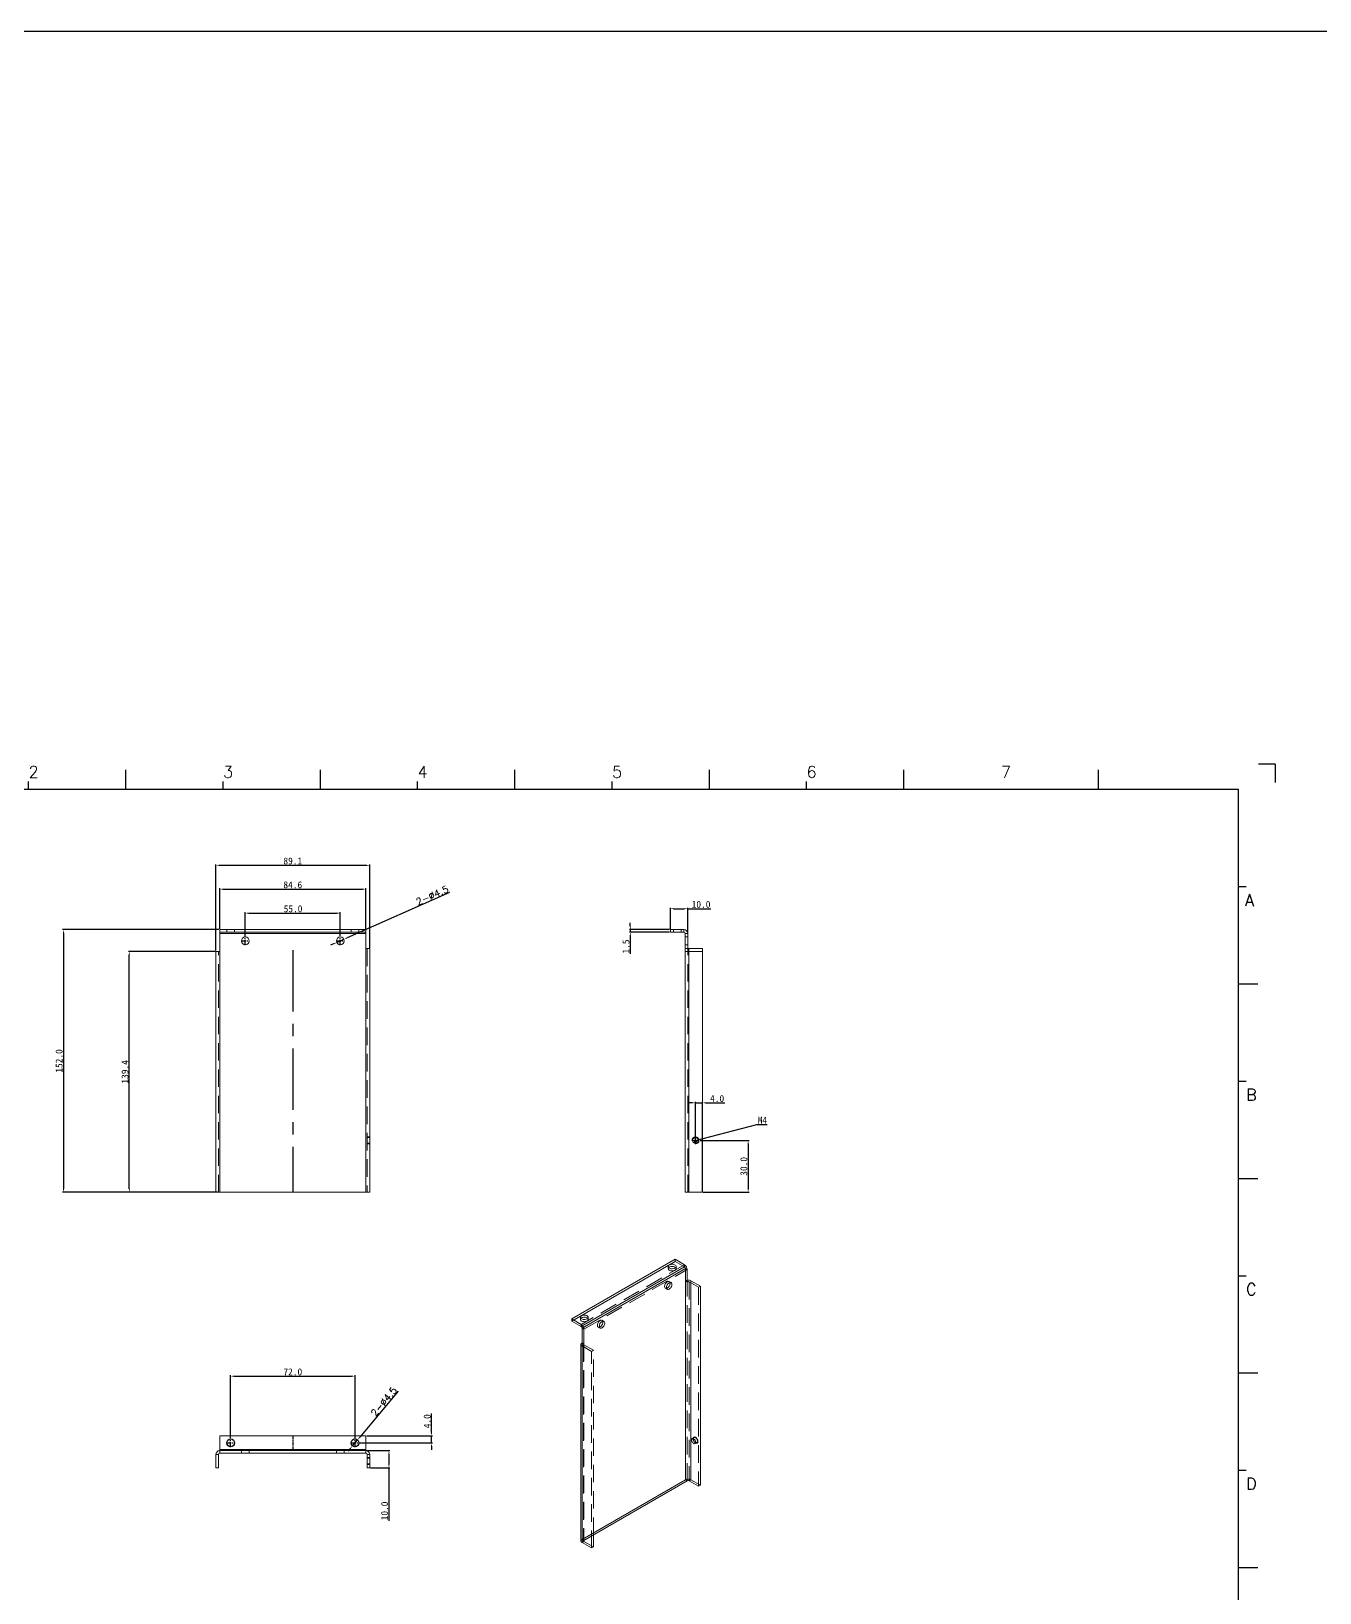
# Model space of a CAD drawing. Extents: x 83 to 30050, y -7164 to 695.
# Drawn here: x 2190 to 2936, y -1490 to -586 of the extents above; entities that cross this region are included whole.
import ezdxf
from ezdxf.enums import TextEntityAlignment as Align

# ---------------------------------------------------------------- set-up
doc = ezdxf.new("R2010")
doc.units = 0
doc.header["$LTSCALE"] = 8
doc.header["$MEASUREMENT"] = 0
doc.header["$PDSIZE"] = 5
doc.linetypes.add('CENTER', pattern=[2, 1.25, -0.25, 0.25, -0.25])
doc.linetypes.add('HIDDEN', pattern=[1.905, 1.27, -0.635])
doc.layers.get('0').update_dxf_attribs({"linetype": 'CONTINUOUS'})
doc.layers.get('Defpoints').update_dxf_attribs({"linetype": 'CONTINUOUS'})
doc.layers.add('41', color=3, linetype='CONTINUOUS')
doc.layers.add('dim', color=82, linetype='CONTINUOUS', lineweight=9)
doc.layers.add('screw', color=33, linetype='CONTINUOUS', lineweight=13)
doc.styles.add('SIMPLEX', font='SIMPLEX')
doc.styles.get("Standard").update_dxf_attribs({"font": '', "height": 4})
doc.styles.add('TXT', font='txt.shx', dxfattribs={"bigfont": 'gbcbig.shx'})
doc.styles.get('Standard').set_extended_font_data('SimSun')
doc.dimstyles.new('ISO-25', dxfattribs={"dimtxt": 6, "dimasz": 2.5, "dimexe": 1.25, "dimexo": 0.625, "dimtad": 1, "dimdec": 1, "dimzin": 1, "dimdsep": 46, "dimtxsty": 'Standard', "dimcen": 2.5, "dimadec": 0, "dimazin": 0, "dimtm": 1e-09, "dimtfac": 1, "dimtdec": 1, "dimtmove": 0, "dimatfit": 3, "dimfxl": 1, "dimtolj": 1, "dimtzin": 0, "dimarcsym": 0})

# ---------------------------------------------------------------- blocks, each defined once
blk = doc.blocks.new('A$C0BB32EA6')
at = {"layer": '41'}
for p, q in [((90.21, 427.84), (90.21, 435.66)), ((168.4, 427.84), (168.4, 435.66)), ((168.4, 427.84), (168.4, 435.66)), ((168.4, 427.84), (168.4, 435.66)), ((246.58, 427.84), (246.58, 435.66)), ((246.58, 427.84), (246.58, 435.66)), ((324.77, 427.84), (324.77, 435.66)), ((402.96, 427.84), (402.96, 435.66)), ((481.15, 427.84), (481.15, 435.66)), ((559.34, 427.84), (559.34, 435.66)), ((615.63, 427.84), (12.02, 427.84)), ((12.02, 427.84), (12.02, 10.32)), ((51.11, 427.84), (51.11, 430.97)), ((129.3, 427.84), (129.3, 430.97)), ((129.3, 427.84), (129.3, 430.97)), ((129.3, 427.84), (129.3, 430.97)), ((207.49, 427.84), (207.49, 430.97)), ((207.49, 427.84), (207.49, 430.97)), ((285.68, 427.84), (285.68, 430.97)), ((363.87, 427.84), (363.87, 430.97)), ((442.06, 427.84), (442.06, 430.97)), ((615.63, 10.32), (615.63, 427.84)), ((12.02, 388.75), (8.89, 388.75)), ((615.63, 388.75), (618.76, 388.75)), ((12.02, 349.66), (4.2, 349.66)), ((615.63, 349.66), (623.45, 349.66)), ((12.02, 310.56), (8.89, 310.56)), ((615.63, 310.56), (618.76, 310.56)), ((12.02, 271.47), (4.2, 271.47)), ((615.63, 271.47), (623.45, 271.47)), ((12.02, 232.37), (8.89, 232.37)), ((615.63, 232.37), (618.76, 232.37)), ((12.02, 193.28), (4.2, 193.28)), ((615.63, 193.28), (623.45, 193.28)), ((12.02, 154.18), (8.89, 154.18)), ((615.63, 154.18), (618.76, 154.18)), ((12.02, 115.09), (4.2, 115.09)), ((615.63, 115.09), (623.45, 115.09)), ((341.34, 85.85), (615.63, 85.85)), ((341.34, 85.85), (341.34, 10.32)), ((416.87, 85.85), (416.87, 10.32)), ((484.16, 85.85), (484.16, 10.32)), ((555.4, 85.7), (555.4, 10.17)), ((12.02, 76), (8.89, 76)), ((615.63, 76), (618.76, 76)), ((615.63, 66.14), (341.34, 66.14)), ((378.86, 10.02), (379.1, 65.84)), ((341.34, 51.12), (416.87, 51.12)), ((615.63, 46.17), (416.87, 46.17)), ((12.02, 36.9), (4.2, 36.9)), ((341.34, 37.5), (401.12, 37.5)), ((341.34, 37.5), (416.87, 37.5)), ((615.63, 36.9), (623.45, 36.9)), ((615.63, 26.74), (416.87, 26.74)), ((341.34, 23.05), (401.87, 23.05)), ((341.34, 23.05), (401.87, 23.05)), ((341.34, 23.05), (401.87, 23.05)), ((341.34, 23.05), (401.87, 23.05)), ((341.34, 23.05), (401.87, 23.05)), ((341.34, 23.05), (416.87, 23.05)), ((12.02, 10.32), (615.63, 10.32)), ((51.11, 10.32), (51.11, 7.19)), ((90.21, 10.32), (90.21, 2.5)), ((129.3, 10.32), (129.3, 7.19)), ((168.4, 10.32), (168.4, 2.5)), ((207.49, 10.32), (207.49, 7.19)), ((246.58, 10.32), (246.58, 2.5)), ((285.68, 10.32), (285.68, 7.19)), ((324.77, 10.32), (324.77, 2.5)), ((326.34, 10.32), (401.87, 10.32)), ((363.87, 10.32), (363.87, 7.19)), ((402.96, 10.32), (402.96, 2.5)), ((442.06, 10.32), (442.06, 7.19)), ((481.15, 10.32), (481.15, 2.5)), ((520.24, 10.32), (520.24, 7.19)), ((559.34, 10.32), (559.34, 2.5))]:
    blk.add_line(p, q, dxfattribs=at)
at = {"layer": '41', "linetype": 'Continuous'}
for p, q in [((630.37, 437.94), (623.79, 437.94)), ((630.37, 437.94), (630.37, 430.59)), ((0, 0), (0, 8.98)), ((0, 0), (8.64, 0))]:
    blk.add_line(p, q, dxfattribs=at)
at = {"layer": '41'}
for centre in [(391.73, 61.61), (391.07, 48.04), (392.49, 34.54), (394.6, 20.83)]:
    blk.add_circle(centre, 0.516, dxfattribs=at)
at = {"layer": '41', "style": 'SIMPLEX'}
for s, height, p in [('1', 4.69, (51.11, 432.54)), ('2', 4.69, (129.3, 432.54)), ('3', 4.69, (207.49, 432.54)), ('4', 4.69, (285.68, 432.54)), ('5', 4.69, (363.87, 432.54)), ('6', 4.69, (442.06, 432.54)), ('7', 4.69, (520.24, 432.54)), ('A', 4.75, (5.76, 380.93)), ('A', 4.75, (618.27, 380.93)), ('B', 4.75, (5.76, 302.74)), ('B', 4.75, (618.72, 302.74)), ('C', 4.75, (5.76, 224.55)), ('C', 4.75, (618.72, 224.55)), ('D', 4.75, (5.76, 146.37)), ('D', 4.75, (618.72, 146.37)), ('E', 4.75, (5.76, 68.18)), ('E', 4.75, (618.95, 68.18)), ('X.', 3.284, (349.84, 57.49)), ('%%p', 3.284, (355.04, 57.36)), ('X.', 3.284, (388.21, 57.49)), ('%%p', 3.284, (394.07, 57.36)), ('.X', 3.284, (346.89, 44.16)), ('%%p', 3.284, (352.09, 44.33)), ('.X', 3.284, (385.9, 44.16)), ('%%p', 3.284, (391.76, 44.33)), ('.XX', 3.284, (346.2, 30.42)), ('%%p', 3.284, (354.44, 30.46)), ('.XX', 3.284, (384.11, 30.42)), ('%%p', 3.284, (393.01, 30.46)), ('.XXX', 3.284, (383.48, 16.83)), ('%%p', 3.284, (395.11, 16.95)), ('1', 4.69, (51.11, 0.87)), ('2', 4.69, (129.3, 0.87)), ('3', 4.69, (207.49, 0.87)), ('4', 4.69, (285.68, 0.87)), ('5', 4.69, (363.87, 0.87)), ('6', 4.69, (442.06, 0.87)), ('7', 4.69, (520.24, 0.87))]:
    blk.add_text(s, height=height, dxfattribs=at).set_placement(p)
at = {"layer": '41', "linetype": 'Continuous'}
for s, p in [('标准公差', (372.08, 76.36)), ('材质：', (432.42, 73.5)), ('项目代号：', (486.99, 73.71)), ('淮安鹏雨科技', (562.04, 71.96)), ('（特别标注的除外）', (356.94, 66.94)), ('表面处理：', (420.83, 54.55)), ('审核：', (496.9, 53.5)), ('名称：', (563.9, 55.18)), ('数量：', (431.79, 33.91)), ('设计：', (496.69, 33.7)), ('件号：', (568.32, 34.55)), ('比例:', (431.16, 16.65)), ('SHEET:', (493.95, 15.75)), ('1/1', (524.5, 15.18)), ('版本:', (568.11, 16.23))]:
    blk.add_text(s, height=4, dxfattribs=at).set_placement(p)
at = {"layer": '41'}
for s, p in [('0.2', (363.82, 57.75)), ('0.2%%D', (402.12, 57.11)), ('0.1', (363.14, 44.41)), ('0.1%%D', (402.07, 43.76)), ('0.02', (364.07, 30.58)), ('0.02%%D', (401.9, 29.93)), ('0.005%%D', (401.27, 17.16))]:
    blk.add_text(s, height=2.929, dxfattribs=at).set_placement(p)
at = {"layer": '41', "style": 'SIMPLEX'}
blk.add_text('.XXX', height=3.284, dxfattribs=at).set_placement((351.31, 18.87), align=Align.MIDDLE_CENTER)
at = {"layer": '41'}
blk.add_text('%%P0.005', height=2.929, dxfattribs=at).set_placement((364.87, 17.89), align=Align.MIDDLE_CENTER)
at = {"layer": '41', "linetype": 'Continuous'}
for tag, p in [('材质', (457.07, 73.08)), ('代号', (522.6, 73.29)), ('表面处理', (452.44, 54.13)), ('审核', (523.65, 54.34)), ('名称', (585.81, 54.97)), ('数量', (457.5, 33.7)), ('设计', (523.23, 34.13)), ('件号', (586.65, 33.91)), ('比例', (457.5, 17.28)), ('版本', (587.08, 16.23))]:
    blk.add_attdef(tag, p, '', height=4, dxfattribs=at)
blk = doc.blocks.new('*D253')
at = {"layer": 'Defpoints', "color": 0, "linetype": 'Continuous'}
for p in [(2383.62, -1082.61), (2299.02, -1106.04), (2383.62, -1106.04)]:
    blk.add_point(p, dxfattribs=at)
at = {"layer": 'dim', "color": 0, "linetype": 'Continuous', "lineweight": -2}
for p, q in [((2299.02, -1105.54), (2299.02, -1082.11)), ((2301.02, -1082.61), (2381.62, -1082.61)), ((2383.62, -1105.54), (2383.62, -1082.11))]:
    blk.add_line(p, q, dxfattribs=at)
at = {"layer": 'dim', "color": 0, "linetype": 'Continuous'}
for points in [[(2301.02, -1082.28), (2301.02, -1082.94), (2299.02, -1082.61)], [(2381.62, -1082.28), (2381.62, -1082.94), (2383.62, -1082.61)]]:
    blk.add_solid(points, dxfattribs=at)
at = {"layer": 'dim', "color": 0, "linetype": 'Continuous', "insert": (2341.32, -1080.11), "char_height": 4, "attachment_point": 5}
blk.add_mtext('\\A1;84.6', dxfattribs=at)
blk = doc.blocks.new('*D254')
at = {"layer": 'Defpoints', "color": 0, "linetype": 'Continuous'}
for p in [(2368.82, -1096.48), (2313.82, -1110.29), (2368.82, -1110.06)]:
    blk.add_point(p, dxfattribs=at)
at = {"layer": 'dim', "color": 0, "linetype": 'Continuous', "lineweight": -2}
for p, q in [((2313.82, -1109.79), (2313.82, -1095.98)), ((2315.82, -1096.48), (2366.82, -1096.48)), ((2368.82, -1109.56), (2368.82, -1095.98))]:
    blk.add_line(p, q, dxfattribs=at)
at = {"layer": 'dim', "color": 0, "linetype": 'Continuous'}
for points in [[(2315.82, -1096.15), (2315.82, -1096.82), (2313.82, -1096.48)], [(2366.82, -1096.15), (2366.82, -1096.82), (2368.82, -1096.48)]]:
    blk.add_solid(points, dxfattribs=at)
at = {"layer": 'dim', "color": 0, "linetype": 'Continuous', "insert": (2341.45, -1093.98), "char_height": 4, "attachment_point": 5}
blk.add_mtext('\\A1;55.0', dxfattribs=at)
blk = doc.blocks.new('*D255')
at = {"layer": 'Defpoints', "color": 0, "linetype": 'Continuous'}
for p in [(2385.85, -1068.8), (2296.78, -1118.64), (2385.85, -1117.04)]:
    blk.add_point(p, dxfattribs=at)
at = {"layer": 'dim', "color": 0, "linetype": 'Continuous', "lineweight": -2}
for p, q in [((2296.78, -1118.14), (2296.78, -1068.3)), ((2298.78, -1068.8), (2383.85, -1068.8)), ((2385.85, -1116.54), (2385.85, -1068.3))]:
    blk.add_line(p, q, dxfattribs=at)
at = {"layer": 'dim', "color": 0, "linetype": 'Continuous'}
for points in [[(2298.78, -1068.47), (2298.78, -1069.14), (2296.78, -1068.8)], [(2383.85, -1068.47), (2383.85, -1069.14), (2385.85, -1068.8)]]:
    blk.add_solid(points, dxfattribs=at)
at = {"layer": 'dim', "color": 0, "linetype": 'Continuous', "insert": (2341.32, -1066.3), "char_height": 4, "attachment_point": 5}
blk.add_mtext('\\A1;89.1', dxfattribs=at)
blk = doc.blocks.new('*D256')
at = {"layer": 'Defpoints', "color": 0, "linetype": 'Continuous'}
for p in [(2246.65, -1118.64), (2296.78, -1118.64), (2298.28, -1258.04)]:
    blk.add_point(p, dxfattribs=at)
at = {"layer": 'dim', "color": 0, "linetype": 'Continuous', "lineweight": -2}
for p, q in [((2296.28, -1118.64), (2246.15, -1118.64)), ((2246.65, -1256.04), (2246.65, -1120.64)), ((2297.78, -1258.04), (2246.15, -1258.04))]:
    blk.add_line(p, q, dxfattribs=at)
at = {"layer": 'dim', "color": 0, "linetype": 'Continuous'}
for points in [[(2246.32, -1120.64), (2246.98, -1120.64), (2246.65, -1118.64)], [(2246.32, -1256.04), (2246.98, -1256.04), (2246.65, -1258.04)]]:
    blk.add_solid(points, dxfattribs=at)
at = {"layer": 'dim', "color": 0, "linetype": 'Continuous', "insert": (2244.15, -1188.34), "char_height": 4, "attachment_point": 5, "rotation": 90}
blk.add_mtext('\\A1;139.4', dxfattribs=at)
blk = doc.blocks.new('*D257')
at = {"layer": 'Defpoints', "color": 0, "linetype": 'Continuous'}
for p in [(2299.02, -1106.04), (2208.52, -1258.04), (2296.78, -1258.04)]:
    blk.add_point(p, dxfattribs=at)
at = {"layer": 'dim', "color": 0, "linetype": 'Continuous', "lineweight": -2}
for p, q in [((2298.52, -1106.04), (2208.02, -1106.04)), ((2208.52, -1108.04), (2208.52, -1256.04)), ((2296.28, -1258.04), (2208.02, -1258.04))]:
    blk.add_line(p, q, dxfattribs=at)
at = {"layer": 'dim', "color": 0, "linetype": 'Continuous'}
for points in [[(2208.19, -1108.04), (2208.86, -1108.04), (2208.52, -1106.04)], [(2208.19, -1256.04), (2208.86, -1256.04), (2208.52, -1258.04)]]:
    blk.add_solid(points, dxfattribs=at)
at = {"layer": 'dim', "color": 0, "linetype": 'Continuous', "insert": (2206.02, -1182.04), "char_height": 4, "attachment_point": 5, "rotation": 90}
blk.add_mtext('\\A1;152.0', dxfattribs=at)
blk = doc.blocks.new('*D258')
at = {"layer": 'Defpoints', "color": 0, "linetype": 'Continuous'}
for p in [(2370.88, -1111.62), (2366.76, -1113.45)]:
    blk.add_point(p, dxfattribs=at)
at = {"layer": 'dim', "color": 0, "linetype": 'Continuous', "lineweight": -2}
for p, q in [((2432.09, -1084.51), (2372.7, -1110.81)), ((2366.76, -1113.45), (2370.88, -1111.62)), ((2364.93, -1114.26), (2363.1, -1115.07))]:
    blk.add_line(p, q, dxfattribs=at)
at = {"layer": 'dim', "color": 0, "linetype": 'Continuous'}
for points in [[(2372.57, -1110.51), (2372.84, -1111.12), (2370.88, -1111.62)], [(2364.8, -1113.95), (2365.07, -1114.56), (2366.76, -1113.45)]]:
    blk.add_solid(points, dxfattribs=at)
at = {"layer": 'dim', "color": 0, "linetype": 'Continuous', "insert": (2420.38, -1086.97), "char_height": 4, "attachment_point": 5, "rotation": 23.88712}
blk.add_mtext('\\A1;{\\Ftxt,bigfont|c134; 2-∅4.5}', dxfattribs=at)
blk = doc.blocks.new('screw_m4_l')
at = {"layer": 'screw', "color": 1, "linetype": 'CENTER', "ltscale": 0.254}
for p, q in [((-2.2, 0), (2.2, 0)), ((0, -2.2), (0, 2.2))]:
    blk.add_line(p, q, dxfattribs=at)
at = {"layer": 'screw', "color": 33, "linetype": 'Continuous'}
blk.add_circle((0, 0), 1.65, dxfattribs=at)
at = {"layer": 'screw', "color": 92, "linetype": 'Continuous'}
blk.add_arc((0, 0), 2, 270, 180, dxfattribs=at)
at = {"layer": 'screw', "color": 6, "linetype": 'Continuous', "style": 'TXT'}
blk.add_text('M4', height=0.8, dxfattribs=at).set_placement((-0.68, -1))
blk = doc.blocks.new('*D259')
at = {"layer": 'Defpoints', "color": 0, "linetype": 'Continuous'}
for p in [(2375.88, -1404.82), (2378.76, -1401.37)]:
    blk.add_point(p, dxfattribs=at)
at = {"layer": 'dim', "color": 0, "linetype": 'Continuous', "lineweight": -2}
for p, q in [((2402.32, -1373.2), (2380.05, -1399.83)), ((2374.59, -1406.35), (2373.31, -1407.89)), ((2375.88, -1404.82), (2378.76, -1401.37))]:
    blk.add_line(p, q, dxfattribs=at)
at = {"layer": 'dim', "color": 0, "linetype": 'Continuous'}
for points in [[(2379.79, -1399.62), (2380.3, -1400.05), (2378.76, -1401.37)], [(2374.34, -1406.14), (2374.85, -1406.57), (2375.88, -1404.82)]]:
    blk.add_solid(points, dxfattribs=at)
at = {"layer": 'dim', "color": 0, "linetype": 'Continuous', "insert": (2392.89, -1380.57), "char_height": 4, "attachment_point": 5, "rotation": 50.09099}
blk.add_mtext('\\A1;{\\Ftxt,bigfont|c134; 2-∅4.5}', dxfattribs=at)
blk = doc.blocks.new('*D260')
at = {"layer": 'Defpoints', "color": 0, "linetype": 'Continuous'}
for p in [(2377.32, -1364.5), (2305.32, -1400.62), (2377.32, -1400.84)]:
    blk.add_point(p, dxfattribs=at)
at = {"layer": 'dim', "color": 0, "linetype": 'Continuous', "lineweight": -2}
for p, q in [((2305.32, -1400.12), (2305.32, -1364)), ((2307.32, -1364.5), (2375.32, -1364.5)), ((2377.32, -1400.34), (2377.32, -1364))]:
    blk.add_line(p, q, dxfattribs=at)
at = {"layer": 'dim', "color": 0, "linetype": 'Continuous'}
for points in [[(2307.32, -1364.16), (2307.32, -1364.83), (2305.32, -1364.5)], [(2375.32, -1364.16), (2375.32, -1364.83), (2377.32, -1364.5)]]:
    blk.add_solid(points, dxfattribs=at)
at = {"layer": 'dim', "color": 0, "linetype": 'Continuous', "insert": (2341.32, -1362), "char_height": 4, "attachment_point": 5}
blk.add_mtext('\\A1;72.0', dxfattribs=at)
blk = doc.blocks.new('*D261')
at = {"layer": 'Defpoints', "color": 0, "linetype": 'Continuous'}
for p in [(2383.62, -1399.09), (2421.6, -1399.09), (2379.57, -1403.09)]:
    blk.add_point(p, dxfattribs=at)
at = {"layer": 'dim', "color": 0, "linetype": 'Continuous', "lineweight": -2}
for p, q in [((2421.6, -1397.09), (2421.6, -1386.05)), ((2384.12, -1399.09), (2422.1, -1399.09)), ((2421.6, -1403.09), (2421.6, -1399.09)), ((2380.07, -1403.09), (2422.1, -1403.09)), ((2421.6, -1405.09), (2421.6, -1407.09))]:
    blk.add_line(p, q, dxfattribs=at)
at = {"layer": 'dim', "color": 0, "linetype": 'Continuous'}
for points in [[(2421.27, -1397.09), (2421.94, -1397.09), (2421.6, -1399.09)], [(2421.27, -1405.09), (2421.94, -1405.09), (2421.6, -1403.09)]]:
    blk.add_solid(points, dxfattribs=at)
at = {"layer": 'dim', "color": 0, "linetype": 'Continuous', "insert": (2419.1, -1390.57), "char_height": 4, "attachment_point": 5, "rotation": 90}
blk.add_mtext('\\A1;4.0', dxfattribs=at)
blk = doc.blocks.new('*D262')
at = {"layer": 'Defpoints', "color": 0, "linetype": 'Continuous'}
for p in [(2569.94, -1093.93), (2559.94, -1106.04), (2569.94, -1108.27)]:
    blk.add_point(p, dxfattribs=at)
at = {"layer": 'dim', "color": 0, "linetype": 'Continuous', "lineweight": -2}
for p, q in [((2559.94, -1105.54), (2559.94, -1093.43)), ((2569.94, -1107.77), (2569.94, -1093.43)), ((2561.94, -1093.93), (2567.94, -1093.93)), ((2569.94, -1093.93), (2583.38, -1093.93))]:
    blk.add_line(p, q, dxfattribs=at)
at = {"layer": 'dim', "color": 0, "linetype": 'Continuous'}
for points in [[(2561.94, -1093.59), (2561.94, -1094.26), (2559.94, -1093.93)], [(2567.94, -1093.59), (2567.94, -1094.26), (2569.94, -1093.93)]]:
    blk.add_solid(points, dxfattribs=at)
at = {"layer": 'dim', "color": 0, "linetype": 'Continuous', "insert": (2577.66, -1091.43), "char_height": 4, "attachment_point": 5}
blk.add_mtext('\\A1;10.0', dxfattribs=at)
blk = doc.blocks.new('*D263')
at = {"layer": 'Defpoints', "color": 0, "linetype": 'Continuous'}
for p in [(2383.62, -1407.59), (2396.97, -1407.59), (2385.85, -1417.59)]:
    blk.add_point(p, dxfattribs=at)
at = {"layer": 'dim', "color": 0, "linetype": 'Continuous', "lineweight": -2}
for p, q in [((2384.12, -1407.59), (2397.47, -1407.59)), ((2396.97, -1409.59), (2396.97, -1415.59)), ((2386.35, -1417.59), (2397.47, -1417.59)), ((2396.97, -1417.59), (2396.97, -1448.22))]:
    blk.add_line(p, q, dxfattribs=at)
at = {"layer": 'dim', "color": 0, "linetype": 'Continuous'}
for points in [[(2396.63, -1409.59), (2397.3, -1409.59), (2396.97, -1407.59)], [(2396.63, -1415.59), (2397.3, -1415.59), (2396.97, -1417.59)]]:
    blk.add_solid(points, dxfattribs=at)
at = {"layer": 'dim', "color": 0, "linetype": 'Continuous', "insert": (2394.47, -1442.5), "char_height": 4, "attachment_point": 5, "rotation": 90}
blk.add_mtext('\\A1;10.0', dxfattribs=at)
blk = doc.blocks.new('*D264')
at = {"layer": 'Defpoints', "color": 0, "linetype": 'Continuous'}
for p in [(2576.64, -1228.04), (2578.44, -1258.04), (2604.92, -1258.04)]:
    blk.add_point(p, dxfattribs=at)
at = {"layer": 'dim', "color": 0, "linetype": 'Continuous', "lineweight": -2}
for p, q in [((2577.14, -1228.04), (2605.42, -1228.04)), ((2604.92, -1230.04), (2604.92, -1256.04)), ((2578.94, -1258.04), (2605.42, -1258.04))]:
    blk.add_line(p, q, dxfattribs=at)
at = {"layer": 'dim', "color": 0, "linetype": 'Continuous'}
for points in [[(2604.59, -1230.04), (2605.25, -1230.04), (2604.92, -1228.04)], [(2604.59, -1256.04), (2605.25, -1256.04), (2604.92, -1258.04)]]:
    blk.add_solid(points, dxfattribs=at)
at = {"layer": 'dim', "color": 0, "linetype": 'Continuous', "insert": (2602.42, -1243.04), "char_height": 4, "attachment_point": 5, "rotation": 90}
blk.add_mtext('\\A1;30.0', dxfattribs=at)
blk = doc.blocks.new('*D265')
at = {"layer": 'Defpoints', "color": 0, "linetype": 'Continuous'}
for p in [(2578.44, -1206.28), (2574.44, -1230.24), (2578.44, -1258.04)]:
    blk.add_point(p, dxfattribs=at)
at = {"layer": 'dim', "color": 0, "linetype": 'Continuous', "lineweight": -2}
for p, q in [((2572.44, -1206.28), (2570.44, -1206.28)), ((2574.44, -1229.74), (2574.44, -1205.78)), ((2574.44, -1206.28), (2578.44, -1206.28)), ((2578.44, -1257.54), (2578.44, -1205.78)), ((2580.44, -1206.28), (2591.48, -1206.28))]:
    blk.add_line(p, q, dxfattribs=at)
at = {"layer": 'dim', "color": 0, "linetype": 'Continuous'}
for points in [[(2572.44, -1205.95), (2572.44, -1206.61), (2574.44, -1206.28)], [(2580.44, -1205.95), (2580.44, -1206.61), (2578.44, -1206.28)]]:
    blk.add_solid(points, dxfattribs=at)
at = {"layer": 'dim', "color": 0, "linetype": 'Continuous', "insert": (2586.96, -1203.78), "char_height": 4, "attachment_point": 5}
blk.add_mtext('\\A1;4.0', dxfattribs=at)
blk = doc.blocks.new('*D266')
at = {"layer": 'Defpoints', "color": 0, "linetype": 'Continuous'}
for p in [(2536.7, -1107.54), (2559.94, -1106.04), (2559.94, -1107.54)]:
    blk.add_point(p, dxfattribs=at)
at = {"layer": 'dim', "color": 0, "linetype": 'Continuous', "lineweight": -2}
for p, q in [((2536.7, -1104.04), (2536.7, -1102.04)), ((2559.44, -1106.04), (2536.2, -1106.04)), ((2559.44, -1107.54), (2536.2, -1107.54)), ((2536.7, -1106.04), (2536.7, -1107.54)), ((2536.7, -1109.54), (2536.7, -1120.07))]:
    blk.add_line(p, q, dxfattribs=at)
at = {"layer": 'dim', "color": 0, "linetype": 'Continuous'}
for points in [[(2536.36, -1104.04), (2537.03, -1104.04), (2536.7, -1106.04)], [(2536.36, -1109.54), (2537.03, -1109.54), (2536.7, -1107.54)]]:
    blk.add_solid(points, dxfattribs=at)
at = {"layer": 'dim', "color": 0, "linetype": 'Continuous', "insert": (2534.2, -1115.8), "char_height": 4, "attachment_point": 5, "rotation": 90}
blk.add_mtext('\\A1;1.5', dxfattribs=at)

msp = doc.modelspace()

# ---------------------------------------------------------------- linework, layer by layer
at = {"color": 7, "linetype": 'Continuous', "lineweight": 15}
for p, q in [((2383.617, -1106.035), (2299.02, -1106.035)), ((2299.02, -1106.035), (2299.02, -1107.535)), ((2383.617, -1107.535), (2299.02, -1107.535)), ((2299.02, -1107.535), (2299.02, -1108.272)), ((2299.02, -1108.272), (2383.617, -1108.272)), ((2299.02, -1108.272), (2299.02, -1118.635)), ((2383.617, -1106.035), (2383.617, -1107.535)), ((2383.617, -1108.272), (2383.617, -1107.535)), ((2383.617, -1108.272), (2383.617, -1117.035)), ((2559.938, -1106.035), (2559.938, -1107.535)), ((2567.701, -1106.035), (2559.938, -1106.035)), ((2567.701, -1107.535), (2559.938, -1107.535)), ((2567.701, -1107.535), (2567.701, -1106.035)), ((2568.438, -1108.272), (2568.438, -1117.035)), ((2568.438, -1108.272), (2569.938, -1108.272)), ((2569.938, -1117.035), (2569.938, -1108.272)), ((2296.784, -1118.635), (2296.784, -1258.035)), ((2299.02, -1118.635), (2296.784, -1118.635)), ((2299.02, -1118.635), (2299.02, -1258.035)), ((2383.617, -1258.035), (2383.617, -1117.035)), ((2383.617, -1117.035), (2385.854, -1117.035)), ((2385.854, -1117.035), (2385.854, -1258.035)), ((2568.438, -1258.035), (2568.438, -1117.035)), ((2568.438, -1117.035), (2570.674, -1117.035)), ((2570.674, -1117.035), (2570.674, -1258.035)), ((2570.674, -1117.035), (2578.438, -1117.035)), ((2578.438, -1117.035), (2578.438, -1258.035)), ((2299.02, -1258.035), (2296.784, -1258.035)), ((2299.02, -1258.035), (2383.617, -1258.035)), ((2385.854, -1258.035), (2383.617, -1258.035)), ((2570.674, -1258.035), (2568.438, -1258.035)), ((2578.438, -1258.035), (2570.674, -1258.035)), ((2562.58, -1296.828), (2502.761, -1331.361)), ((2562.58, -1298.053), (2502.761, -1332.586)), ((2568.069, -1301.222), (2508.25, -1335.755)), ((2562.58, -1296.828), (2562.58, -1298.053)), ((2568.069, -1299.997), (2562.58, -1296.828)), ((2568.069, -1301.222), (2562.58, -1298.053)), ((2568.069, -1301.222), (2568.069, -1299.997)), ((2508.771, -1336.657), (2568.59, -1302.124)), ((2568.59, -1302.124), (2568.59, -1309.28)), ((2568.59, -1302.124), (2569.651, -1302.736)), ((2568.59, -1424.412), (2568.59, -1309.28)), ((2569.651, -1308.937), (2569.651, -1302.736)), ((2571.753, -1309.28), (2571.753, -1424.412)), ((2571.753, -1309.28), (2577.243, -1312.449)), ((2577.243, -1312.449), (2577.243, -1427.581)), ((2502.761, -1331.361), (2502.761, -1332.586)), ((2502.761, -1332.586), (2508.25, -1335.755)), ((2508.771, -1336.657), (2508.771, -1345.119)), ((2508.116, -1346.032), (2508.116, -1459.858)), ((2508.771, -1345.119), (2508.771, -1458.945)), ((2383.617, -1399.092), (2299.02, -1399.092)), ((2299.02, -1399.092), (2299.02, -1406.855)), ((2383.617, -1406.855), (2383.617, -1399.092)), ((2298.284, -1409.828), (2296.784, -1409.828)), ((2296.784, -1409.828), (2296.784, -1417.592)), ((2298.284, -1409.828), (2298.284, -1417.592)), ((2383.617, -1406.855), (2299.02, -1406.855)), ((2299.02, -1406.855), (2299.02, -1407.592)), ((2299.02, -1409.092), (2299.02, -1407.592)), ((2299.02, -1407.592), (2383.617, -1407.592)), ((2299.02, -1409.092), (2383.617, -1409.092)), ((2383.617, -1407.592), (2383.617, -1406.855)), ((2383.617, -1409.092), (2383.617, -1407.592)), ((2384.354, -1409.828), (2385.854, -1409.828)), ((2384.354, -1417.592), (2384.354, -1409.828)), ((2385.854, -1417.592), (2385.854, -1409.828)), ((2296.784, -1417.592), (2298.284, -1417.592)), ((2385.854, -1417.592), (2384.354, -1417.592)), ((2508.771, -1458.945), (2568.59, -1424.412)), ((2509.832, -1459.557), (2569.651, -1425.024)), ((2569.651, -1425.024), (2568.59, -1424.412)), ((2570.692, -1425.024), (2571.753, -1424.412)), ((2576.182, -1428.193), (2570.692, -1425.024)), ((2577.243, -1427.581), (2571.753, -1424.412)), ((2577.243, -1427.581), (2576.182, -1428.193)), ((2509.832, -1459.557), (2508.771, -1458.945)), ((2509.832, -1460.158), (2508.771, -1460.771)), ((2508.771, -1460.771), (2514.261, -1463.94)), ((2509.832, -1460.158), (2509.832, -1459.557)), ((2509.832, -1460.158), (2515.321, -1463.327)), ((2514.261, -1463.94), (2515.321, -1463.327)), ((2515.321, -1463.327), (2515.321, -1456.388))]:
    msp.add_line(p, q, dxfattribs=at)
at = {"color": 7, "linetype": 'HIDDEN', "lineweight": 0}
for p, q in [((2303.069, -1106.035), (2303.069, -1107.535)), ((2307.569, -1107.535), (2307.569, -1106.035)), ((2375.039, -1106.035), (2375.039, -1107.535)), ((2379.599, -1107.535), (2379.599, -1106.035)), ((2561.658, -1106.035), (2561.658, -1107.535)), ((2561.688, -1106.035), (2561.688, -1107.535)), ((2566.188, -1107.535), (2566.188, -1106.035)), ((2566.218, -1107.535), (2566.218, -1106.035)), ((2569.938, -1110.285), (2568.438, -1110.285)), ((2298.284, -1258.035), (2298.284, -1118.635)), ((2384.354, -1117.035), (2384.354, -1258.035)), ((2568.438, -1114.785), (2569.938, -1114.785)), ((2569.938, -1118.635), (2568.438, -1118.635)), ((2569.938, -1258.035), (2569.938, -1117.035)), ((2569.938, -1118.635), (2570.674, -1118.635)), ((2578.438, -1118.635), (2570.674, -1118.635)), ((2384.354, -1226.035), (2384.354, -1230.035)), ((2385.854, -1226.385), (2384.354, -1226.385)), ((2384.354, -1229.685), (2385.854, -1229.685)), ((2568.069, -1299.997), (2508.25, -1334.53)), ((2558.674, -1301.032), (2558.674, -1302.257)), ((2563.234, -1302.257), (2563.234, -1301.032)), ((2509.832, -1337.269), (2569.651, -1302.736)), ((2560.312, -1310.31), (2559.251, -1309.697)), ((2569.651, -1309.892), (2568.59, -1309.28)), ((2569.651, -1309.892), (2569.651, -1308.937)), ((2569.651, -1425.024), (2569.651, -1309.892)), ((2570.692, -1309.892), (2570.692, -1425.024)), ((2570.692, -1309.892), (2576.182, -1313.061)), ((2557.001, -1313.595), (2558.062, -1314.207)), ((2577.243, -1312.449), (2576.182, -1313.061)), ((2576.182, -1313.061), (2576.182, -1428.193)), ((2502.761, -1331.361), (2508.25, -1334.53)), ((2507.793, -1330.422), (2507.793, -1331.647)), ((2508.25, -1335.755), (2508.25, -1334.53)), ((2508.771, -1336.657), (2509.832, -1337.269)), ((2509.832, -1337.269), (2509.832, -1345.731)), ((2512.293, -1331.647), (2512.293, -1330.422)), ((2518.11, -1336.046), (2519.171, -1336.658)), ((2521.421, -1332.761), (2520.36, -1332.149)), ((2509.832, -1345.731), (2508.771, -1345.119)), ((2508.771, -1346.945), (2509.832, -1346.333)), ((2509.616, -1346.032), (2509.616, -1459.858)), ((2509.832, -1345.731), (2509.832, -1459.557)), ((2515.321, -1349.502), (2509.832, -1346.333)), ((2514.261, -1350.114), (2508.771, -1346.945)), ((2514.261, -1350.114), (2515.321, -1349.502)), ((2514.261, -1463.94), (2514.261, -1350.114)), ((2515.321, -1456.388), (2515.321, -1349.502)), ((2573.589, -1400.023), (2572.529, -1400.635)), ((2311.569, -1407.592), (2311.569, -1409.092)), ((2316.069, -1409.092), (2316.069, -1407.592)), ((2366.569, -1407.592), (2366.569, -1409.092)), ((2371.069, -1409.092), (2371.069, -1407.592)), ((2574.178, -1403.493), (2575.239, -1402.881)), ((2384.354, -1411.592), (2384.354, -1411.942)), ((2385.854, -1411.942), (2384.354, -1411.942)), ((2384.354, -1415.242), (2385.854, -1415.242)), ((2508.771, -1458.945), (2508.771, -1460.771))]:
    msp.add_line(p, q, dxfattribs=at)
at = {"color": 1, "linetype": 'CENTER', "ltscale": 0.28575}
for p, q in [((2313.819, -1115.01), (2313.819, -1110.06)), ((2368.819, -1115.01), (2368.819, -1110.06)), ((2311.344, -1112.535), (2316.294, -1112.535)), ((2366.344, -1112.535), (2371.294, -1112.535)), ((2305.319, -1405.567), (2305.319, -1400.617)), ((2302.844, -1403.092), (2307.794, -1403.092))]:
    msp.add_line(p, q, dxfattribs=at)
at = {"color": 1, "linetype": 'CENTER', "ltscale": 3.56108}
msp.add_line((2341.319, -1117.835), (2341.319, -1258.035), dxfattribs=at)
at = {"color": 7, "linetype": 'Continuous', "lineweight": 0}
for p, q in [((2385.854, -1226.035), (2384.354, -1226.035)), ((2385.854, -1230.035), (2384.354, -1230.035)), ((2385.854, -1411.592), (2384.354, -1411.592)), ((2385.854, -1415.592), (2384.354, -1415.592))]:
    msp.add_line(p, q, dxfattribs=at)
at = {"color": 1, "linetype": 'CENTER', "ltscale": 0.19719}
msp.add_line((2341.319, -1399.092), (2341.319, -1406.855), dxfattribs=at)
at = {"color": 1, "linetype": 'CENTER', "ltscale": 0.28956}
for p, q in [((2377.319, -1405.6), (2377.319, -1400.584)), ((2374.811, -1403.092), (2379.827, -1403.092))]:
    msp.add_line(p, q, dxfattribs=at)
at = {"color": 7, "linetype": 'Continuous', "lineweight": 15, "flags": 128}
for points in [[(2562.567, -1301.326), (2562.151, -1301.136), (2561.672, -1301.007), (2561.153, -1300.945), (2560.624, -1300.954), (2560.113, -1301.033), (2559.647, -1301.178), (2559.251, -1301.382), (2558.948, -1301.632), (2558.752, -1301.916), (2558.675, -1302.218), (2558.721, -1302.523), (2558.888, -1302.813), (2559.166, -1303.073), (2559.54, -1303.289), (2559.991, -1303.449), (2560.493, -1303.546), (2561.021, -1303.572), (2561.544, -1303.528), (2562.036, -1303.415), (2562.47, -1303.24), (2562.822, -1303.012), (2563.073, -1302.743), (2563.21, -1302.447), (2563.226, -1302.142), (2563.119, -1301.843), (2562.895, -1301.566), (2562.567, -1301.326)], [(2558.126, -1313.483), (2558.493, -1313.222), (2558.84, -1312.876), (2559.149, -1312.463), (2559.402, -1312.006), (2559.587, -1311.53), (2559.693, -1311.06), (2559.714, -1310.622), (2559.65, -1310.239), (2559.504, -1309.932), (2559.283, -1309.717), (2559, -1309.606), (2558.67, -1309.605), (2558.311, -1309.715), (2557.941, -1309.928), (2557.582, -1310.234), (2557.252, -1310.616), (2556.969, -1311.053), (2556.748, -1311.523), (2556.602, -1311.999), (2556.538, -1312.456), (2556.559, -1312.869), (2556.665, -1313.217), (2556.85, -1313.48), (2557.103, -1313.644), (2557.412, -1313.7), (2557.759, -1313.645), (2558.126, -1313.483)], [(2559.342, -1301.962), (2559.014, -1301.723), (2558.936, -1301.644)], [(2511.634, -1330.729), (2511.224, -1330.542), (2510.75, -1330.414), (2510.239, -1330.353), (2509.717, -1330.362), (2509.212, -1330.44), (2508.752, -1330.583), (2508.362, -1330.784), (2508.062, -1331.031), (2507.869, -1331.311), (2507.794, -1331.61), (2507.839, -1331.91), (2508.003, -1332.196), (2508.278, -1332.453), (2508.647, -1332.666), (2509.092, -1332.824), (2509.588, -1332.919), (2510.108, -1332.946), (2510.625, -1332.902), (2511.111, -1332.791), (2511.538, -1332.618), (2511.886, -1332.392), (2512.134, -1332.127), (2512.269, -1331.836), (2512.284, -1331.534), (2512.178, -1331.239), (2511.958, -1330.965), (2511.634, -1330.729)], [(2508.452, -1331.341), (2508.128, -1331.104), (2508.058, -1331.035)], [(2519.235, -1335.934), (2519.602, -1335.673), (2519.949, -1335.327), (2520.258, -1334.914), (2520.511, -1334.458), (2520.696, -1333.982), (2520.802, -1333.512), (2520.823, -1333.073), (2520.759, -1332.69), (2520.613, -1332.383), (2520.392, -1332.168), (2520.109, -1332.058), (2519.779, -1332.057), (2519.42, -1332.166), (2519.05, -1332.379), (2518.691, -1332.685), (2518.361, -1333.067), (2518.078, -1333.504), (2517.857, -1333.974), (2517.711, -1334.45), (2517.647, -1334.907), (2517.668, -1335.321), (2517.774, -1335.668), (2517.959, -1335.931), (2518.212, -1336.095), (2518.521, -1336.151), (2518.868, -1336.097), (2519.235, -1335.934)], [(2574.414, -1400.105), (2574.099, -1399.973), (2573.808, -1399.951), (2573.561, -1400.04), (2573.378, -1400.234), (2573.272, -1400.518), (2573.25, -1400.872), (2573.315, -1401.268), (2573.461, -1401.679), (2573.678, -1402.072), (2573.949, -1402.419), (2574.255, -1402.695), (2574.573, -1402.878), (2574.879, -1402.956), (2575.15, -1402.922), (2575.367, -1402.779), (2575.514, -1402.538), (2575.578, -1402.216), (2575.556, -1401.837), (2575.45, -1401.43), (2575.267, -1401.025), (2575.02, -1400.651), (2574.729, -1400.336), (2574.414, -1400.105)]]:
    msp.add_lwpolyline(points, dxfattribs=at)
at = {"color": 7, "linetype": 'HIDDEN', "lineweight": 0, "flags": 128}
for points in [[(2558.936, -1301.644), (2558.79, -1301.446), (2558.683, -1301.147), (2558.698, -1300.841), (2558.835, -1300.546), (2559.087, -1300.277), (2559.439, -1300.049), (2559.872, -1299.873), (2560.364, -1299.76), (2560.888, -1299.716), (2561.415, -1299.743), (2561.918, -1299.839), (2562.369, -1299.999), (2562.743, -1300.215), (2563.021, -1300.476), (2563.187, -1300.766), (2563.233, -1301.07), (2563.157, -1301.372), (2562.973, -1301.644)], [(2559.187, -1314.095), (2559.554, -1313.834), (2559.901, -1313.488), (2560.209, -1313.075), (2560.463, -1312.619), (2560.647, -1312.143), (2560.753, -1311.673), (2560.775, -1311.235), (2560.711, -1310.851), (2560.564, -1310.544), (2560.344, -1310.329), (2560.061, -1310.219), (2559.731, -1310.218), (2559.648, -1310.234)], [(2557.664, -1313.671), (2557.726, -1313.829), (2557.91, -1314.092), (2558.164, -1314.256), (2558.473, -1314.312), (2558.82, -1314.258), (2559.187, -1314.095)], [(2508.058, -1331.035), (2507.907, -1330.831), (2507.801, -1330.536), (2507.816, -1330.234), (2507.952, -1329.943), (2508.2, -1329.677), (2508.547, -1329.452), (2508.975, -1329.279), (2509.46, -1329.168), (2509.977, -1329.124), (2510.498, -1329.15), (2510.994, -1329.245), (2511.438, -1329.404), (2511.808, -1329.617), (2512.082, -1329.874), (2512.246, -1330.16), (2512.292, -1330.46), (2512.216, -1330.759), (2512.027, -1331.035)], [(2518.773, -1336.122), (2518.835, -1336.281), (2519.02, -1336.543), (2519.273, -1336.707), (2519.582, -1336.763), (2519.929, -1336.709), (2520.296, -1336.547)], [(2520.296, -1336.547), (2520.663, -1336.285), (2521.01, -1335.939), (2521.318, -1335.526), (2521.572, -1335.07), (2521.757, -1334.594), (2521.863, -1334.124), (2521.884, -1333.686), (2521.82, -1333.303), (2521.674, -1332.995), (2521.453, -1332.781), (2521.17, -1332.67), (2520.84, -1332.669), (2520.757, -1332.685)], [(2573.252, -1400.663), (2573.116, -1400.608), (2572.817, -1400.558), (2572.557, -1400.62), (2572.357, -1400.789), (2572.23, -1401.052), (2572.187, -1401.391)], [(2572.187, -1401.391), (2572.23, -1401.779), (2572.357, -1402.189), (2572.557, -1402.589), (2572.817, -1402.951), (2573.116, -1403.246), (2573.433, -1403.454), (2573.744, -1403.559), (2574.026, -1403.553), (2574.259, -1403.437), (2574.424, -1403.219), (2574.509, -1402.915), (2574.516, -1402.853)]]:
    msp.add_lwpolyline(points, dxfattribs=at)
at = {"color": 7, "linetype": 'Continuous', "lineweight": 0, "flags": 128}
msp.add_lwpolyline([(2574.414, -1399.819), (2574.955, -1400.256), (2575.414, -1400.874), (2575.721, -1401.581), (2575.828, -1402.268), (2575.721, -1402.831), (2575.414, -1403.184), (2574.955, -1403.273), (2574.414, -1403.085), (2573.873, -1402.648), (2573.414, -1402.029), (2573.108, -1401.323), (2573, -1400.635), (2573.108, -1400.073), (2573.414, -1399.72), (2573.873, -1399.631), (2574.414, -1399.819)], dxfattribs=at)
at = {"color": 7, "linetype": 'Continuous', "lineweight": 15}
for centre in [(2313.819, -1112.535), (2368.819, -1112.535)]:
    msp.add_circle(centre, 2.25, dxfattribs=at)
for centre, radius, start, end in [((2567.701, -1108.272), 2.237, 0, 90), ((2567.701, -1108.272), 0.737, 0, 90), ((2566.217, -1302.892), 3.437, 2.605421, 57.394621), ((2567.459, -1302.175), 1.132, 2.605607, 57.39432), ((2560.666, -1313.112), 3.053, 109.4671, 190.538257), ((2560.927, -1299.181), 3.202, 240.322275, 309.699164), ((2570.172, -1312.332), 3.438, 62.609707, 117.390252), ((2507.64, -1336.708), 1.132, 2.605607, 57.39432), ((2510.017, -1328.59), 3.165, 240.363695, 309.421977), ((2521.775, -1335.563), 3.053, 109.467122, 190.538268), ((2509.235, -1346.143), 1.125, 114.374659, 174.305198), ((2572.089, -1402.794), 2.427, 358.615238, 61.379325), ((2299.02, -1409.828), 2.237, 90, 180), ((2299.02, -1409.828), 0.737, 90, 180), ((2383.617, -1409.828), 2.237, 0, 90), ((2383.617, -1409.828), 0.737, 0, 90), ((2570.172, -1427.464), 3.438, 62.609707, 117.390252), ((2570.172, -1426.029), 1.132, 62.60912, 117.390619), ((2509.118, -1459.858), 0.977, 110.78342, 249.21658), ((2509.946, -1459.858), 0.322, 110.783418, 249.216582)]:
    msp.add_arc(centre, radius, start, end, dxfattribs=at)
at = {"color": 7, "linetype": 'HIDDEN', "lineweight": 0}
for centre, radius, start, end in [((2570.172, -1310.897), 1.132, 62.60912, 117.390619), ((2506.398, -1337.425), 3.437, 2.605421, 57.394621), ((2509.235, -1345.92), 1.125, 185.694802, 245.625341), ((2509.946, -1346.032), 0.322, 110.783418, 249.216582)]:
    msp.add_arc(centre, radius, start, end, dxfattribs=at)
at = {"layer": '41', "color": 1, "linetype": 'Continuous'}
msp.add_lwpolyline([(766.79, -586.034), (6400.603, -586.034), (6400.603, -2052.866), (766.79, -2052.866)], close=True, dxfattribs=at)
at = {"layer": '41', "linetype": 'Continuous'}
for centre in [(2305.319, -1403.092), (2377.319, -1403.092)]:
    msp.add_circle(centre, 2.25, dxfattribs=at)

# ---------------------------------------------------------------- block references
at = {"layer": '41', "linetype": 'Continuous', "xscale": 1.440000000000055, "yscale": 1.440000000000055, "zscale": 1.44}
msp.add_blockref('A$C0BB32EA6', (2002.198, -1640.938), dxfattribs=at).add_auto_attribs({'版本': 'A', '件号': 'C004', '名称': '支板', '设计': '徐鹏', '审核': '徐鹏', '代号': '0001', '比例': '1:1', '数量': '01', '表面处理': '/', '材质': '钣金'})
at = {"layer": 'screw', "linetype": 'Continuous'}
msp.add_blockref('screw_m4_l', (2574.438, -1228.035), dxfattribs=at)

# ---------------------------------------------------------------- texts
at = {"layer": 'dim', "linetype": 'Continuous', "insert": (2610.444, -1218.271), "char_height": 4, "attachment_point": 7}
msp.add_mtext('\\A1;M4', dxfattribs=at)

# ---------------------------------------------------------------- dimensions: what is measured, and where the dimension line sits
at = {"layer": 'dim', "linetype": 'Continuous'}
for base, p1, p2, picture, middle in [((2385.854, -1068.803), (2296.784, -1118.635), (2385.854, -1117.035), '*D255', (2341.319, -1066.303)), ((2569.938, -1093.927), (2559.938, -1106.035), (2569.938, -1108.272), '*D262', (2577.66, -1091.427)), ((2578.438, -1206.28), (2574.438, -1230.235), (2578.438, -1258.035), '*D265', (2586.96, -1203.78)), ((2377.319, -1364.498), (2305.319, -1400.617), (2377.319, -1400.842), '*D260', (2341.319, -1361.998))]:
    dim = msp.add_linear_dim(base=base, p1=p1, p2=p2, dimstyle='ISO-25', override={"dimtxt": 2.5, "dimasz": 2, "dimexe": 0.49975, "dimexo": 0.49975, "dimgap": 0.49975}, dxfattribs=at)
    dim.commit()
    dim.dimension.update_dxf_attribs({"geometry": picture, "text_midpoint": middle})
for base, p1, p2, picture, middle in [((2383.617, -1082.61), (2299.02, -1106.035), (2383.617, -1106.035), '*D253', (2341.319, -1082.61)), ((2368.819, -1096.485), (2313.819, -1110.285), (2368.819, -1110.06), '*D254', (2341.445, -1096.485))]:
    dim = msp.add_linear_dim(base=base, p1=p1, p2=p2, dimstyle='ISO-25', override={"dimtxt": 2.5, "dimasz": 2, "dimexe": 0.49975, "dimexo": 0.49975, "dimgap": 0.49975}, dxfattribs=at)
    dim.commit()
    dim.dimension.update_dxf_attribs({"geometry": picture, "text_midpoint": middle, "dimtype": 160})
for p1, p2, picture, middle in [((2366.761, -1113.446), (2370.876, -1111.624), '*D258', (2421.395, -1089.251)), ((2375.875, -1404.818), (2378.762, -1401.366), '*D259', (2394.812, -1382.176))]:
    dim = msp.add_diameter_dim_2p(p1=p1, p2=p2, text='{\\Ftxt,bigfont|c134; 2-<>}', dimstyle='ISO-25', override={"dimtxt": 2.5, "dimasz": 2, "dimexe": 0.49975, "dimexo": 0.49975, "dimgap": 0.49975}, dxfattribs=at)
    dim.commit()
    dim.dimension.update_dxf_attribs({"geometry": picture, "text_midpoint": middle, "dimtype": 163})
for base, p1, p2, picture, middle in [((2536.695, -1107.535), (2559.938, -1106.035), (2559.938, -1107.535), '*D266', (2534.196, -1115.802)), ((2208.522, -1258.035), (2299.02, -1106.035), (2296.784, -1258.035), '*D257', (2206.022, -1182.035)), ((2246.649, -1118.635), (2298.284, -1258.035), (2296.784, -1118.635), '*D256', (2244.149, -1188.335)), ((2604.92, -1258.035), (2576.638, -1228.035), (2578.438, -1258.035), '*D264', (2602.42, -1243.035)), ((2421.603, -1399.092), (2379.569, -1403.092), (2383.617, -1399.092), '*D261', (2419.103, -1390.57))]:
    dim = msp.add_linear_dim(base=base, p1=p1, p2=p2, angle=90, dimstyle='ISO-25', override={"dimtxt": 2.5, "dimasz": 2, "dimexe": 0.49975, "dimexo": 0.49975, "dimgap": 0.49975}, dxfattribs=at)
    dim.commit()
    dim.dimension.update_dxf_attribs({"geometry": picture, "text_midpoint": middle})
dim = msp.add_linear_dim(base=(2396.968, -1407.592), p1=(2385.854, -1417.592), p2=(2383.617, -1407.592), angle=90, dimstyle='ISO-25', override={"dimtxt": 2.5, "dimasz": 2, "dimexe": 0.49975, "dimexo": 0.49975, "dimgap": 0.49975}, dxfattribs=at)
dim.commit()
dim.dimension.update_dxf_attribs({"geometry": '*D263', "text_midpoint": (2396.968, -1442.5), "dimtype": 160})

# ---------------------------------------------------------------- leaders
at = {"layer": 'dim', "linetype": 'Continuous', "annotation_type": 0, "has_hookline": 1, "hookline_direction": 0, "text_width": 5.422}
msp.add_leader([(2574.438, -1228.044), (2609.944, -1218.77)], dimstyle='ISO-25', override={"dimtxt": 2.5, "dimasz": 2, "dimexe": 0.49975, "dimexo": 0.49975, "dimgap": 0.49975}, dxfattribs=at)

doc.saveas('drawing.dxf')
